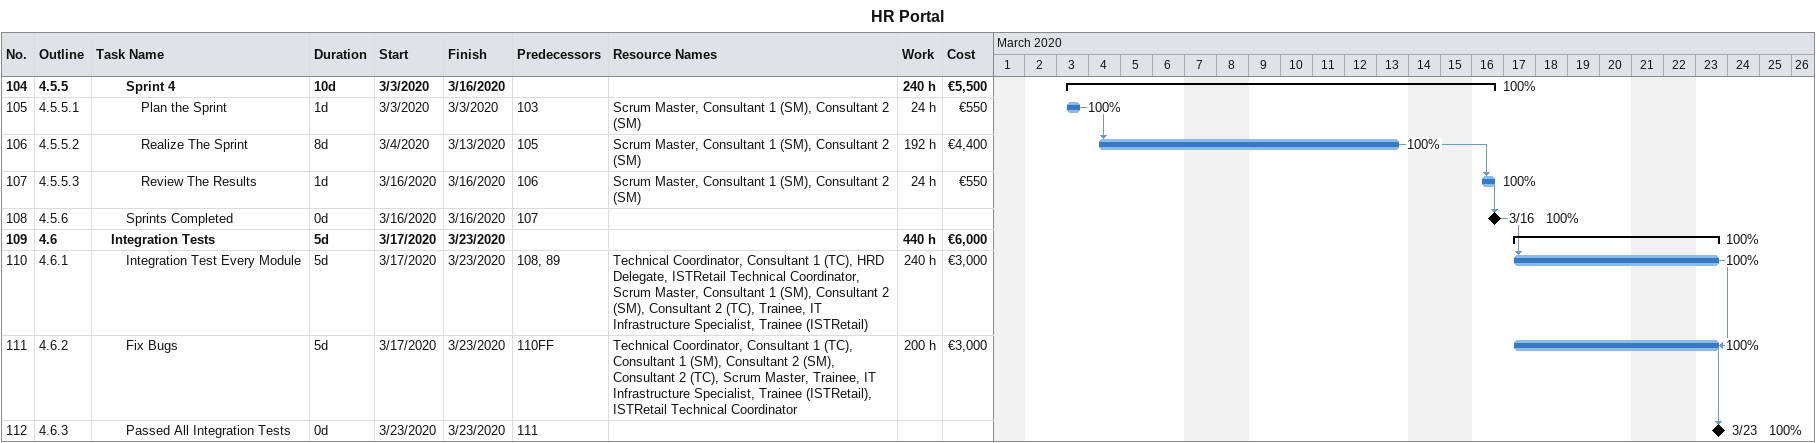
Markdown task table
HR Portal

| ID | WBS | Task | Duration | Start | Finish | Predecessors | Resources | % complete | Work (h) | Cost (€) |
|---|---|---|---|---|---|---|---|---|---|---|
| 104 | 4.5.5 | **Sprint 4** | 10d | 2020-03-03 | 2020-03-16 |  |  | 100 | 240 | 5500 |
| 105 | 4.5.5.1 | Plan the Sprint | 1d | 2020-03-03 | 2020-03-03 | 103 | Scrum Master, Consultant 1 (SM), Consultant 2 (SM) | 100 | 24 | 550 |
| 106 | 4.5.5.2 | Realize The Sprint | 8d | 2020-03-04 | 2020-03-13 | 105 | Scrum Master, Consultant 1 (SM), Consultant 2 (SM) | 100 | 192 | 4400 |
| 107 | 4.5.5.3 | Review The Results | 1d | 2020-03-16 | 2020-03-16 | 106 | Scrum Master, Consultant 1 (SM), Consultant 2 (SM) | 100 | 24 | 550 |
| 108 | 4.5.6 | Sprints Completed | 0d | 2020-03-16 | 2020-03-16 | 107 |  | 100 |  |  |
| 109 | 4.6 | **Integration Tests** | 5d | 2020-03-17 | 2020-03-23 |  |  | 100 | 440 | 6000 |
| 110 | 4.6.1 | Integration Test Every Module | 5d | 2020-03-17 | 2020-03-23 | 108, 89 | Technical Coordinator, Consultant 1 (TC), HRD Delegate, ISTRetail Technical Coordinator, Scrum Master, Consultant 1 (SM), Consultant 2 (SM), Consultant 2 (TC), Trainee, IT Infrastructure Specialist, Trainee (ISTRetail) | 100 | 240 | 3000 |
| 111 | 4.6.2 | Fix Bugs | 5d | 2020-03-17 | 2020-03-23 | 110FF | Technical Coordinator, Consultant 1 (TC), Consultant 1 (SM), Consultant 2 (SM), Consultant 2 (TC), Scrum Master, Trainee, IT Infrastructure Specialist, Trainee (ISTRetail), ISTRetail Technical Coordinator | 100 | 200 | 3000 |
| 112 | 4.6.3 | Passed All Integration Tests | 0d | 2020-03-23 | 2020-03-23 | 111 |  | 100 |  |  |
